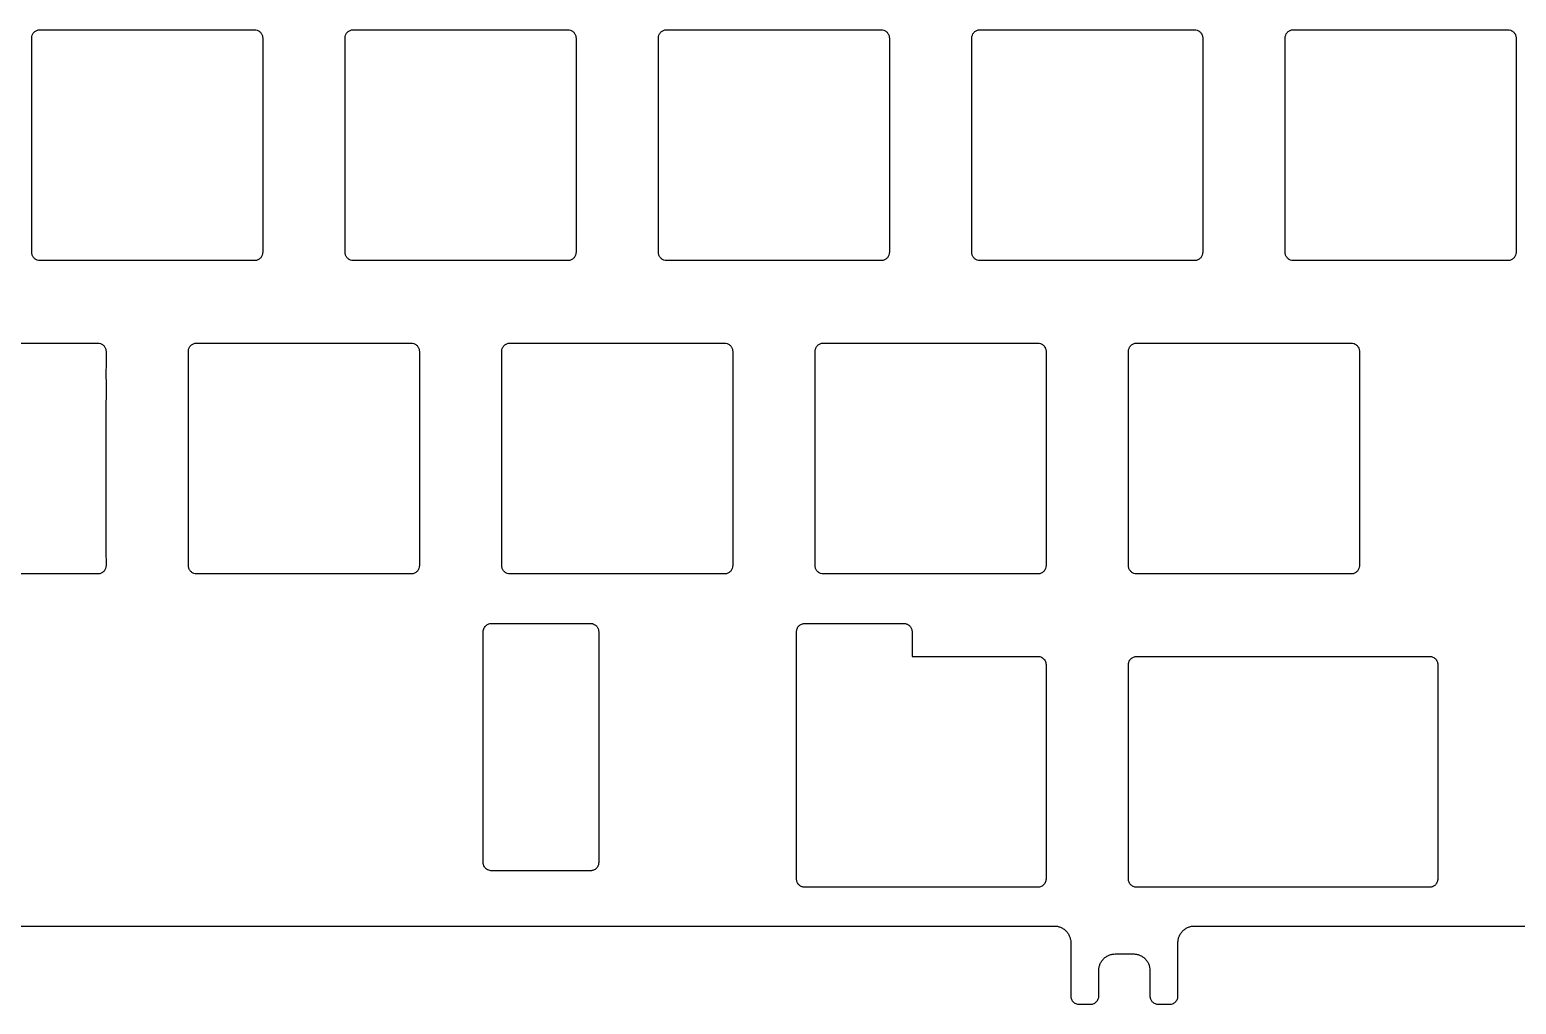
# Model space of a CAD drawing. Header units: millimetres. Extents: x 671 to 956, y -607 to -503.
# Drawn here: x 820.5 to 910.7, y -607.3 to -548.2 of the extents above; entities that cross this region are included whole.
import ezdxf

# ---------------------------------------------------------------- set-up
doc = ezdxf.new("R2010")
doc.units = ezdxf.units.MM

msp = doc.modelspace()

# ---------------------------------------------------------------- linework, layer by layer
at = {"color": 7, "linetype": 'Continuous', "lineweight": 25}
for p, q in [((744.156, -602.583), (882.656, -602.583)), ((891.156, -602.583), (932.656, -602.583)), ((883.656, -603.583), (883.656, -606.827)), ((886.356, -604.277), (887.456, -604.277))]:
    msp.add_line(p, q, dxfattribs=at)
for points, knots in [([(834.156, -562.233), (831.823, -562.233), (828.323, -562.233), (824.531, -562.233), (822.781, -562.233), (822.052, -562.233), (821.578, -562.233), (821.36, -562.233), (821.261, -562.233), (821.19, -562.233), (821.128, -562.234), (821.035, -562.224), (820.897, -562.173), (820.783, -562.075), (820.716, -561.976), (820.682, -561.897), (820.66, -561.815), (820.655, -561.724), (820.657, -561.624), (820.656, -561.515), (820.656, -561.405), (820.656, -561.296), (820.656, -561.186), (820.656, -561.077), (820.656, -560.968), (820.657, -560.749), (820.657, -560.421), (820.656, -559.983), (820.656, -559.546), (820.657, -558.962), (820.656, -558.233), (820.656, -557.358), (820.656, -556.483), (820.656, -555.608), (820.656, -554.733), (820.656, -553.858), (820.656, -552.983), (820.656, -552.108), (820.656, -551.233), (820.656, -550.358), (820.656, -549.629), (820.657, -549.119), (820.656, -548.875), (820.657, -548.768), (820.656, -548.706), (820.666, -548.612), (820.717, -548.474), (820.814, -548.36), (820.913, -548.293), (820.993, -548.259), (821.074, -548.237), (821.129, -548.235), (821.156, -548.233)], [0, 0, 0, 0, 0.253934, 0.380902, 0.412643, 0.444385, 0.460256, 0.464224, 0.468192, 0.470939, 0.471995, 0.474908, 0.481134, 0.487645, 0.490845, 0.494065, 0.497023, 0.5, 0.503968, 0.507935, 0.511903, 0.515871, 0.519839, 0.523806, 0.527774, 0.531742, 0.547613, 0.563484, 0.579354, 0.595225, 0.626967, 0.658709, 0.690451, 0.722193, 0.753934, 0.785676, 0.817418, 0.84916, 0.880902, 0.912643, 0.944385, 0.960256, 0.968192, 0.970853, 0.971995, 0.974908, 0.981134, 0.987645, 0.990845, 0.994065, 0.997028, 1, 1, 1, 1]), ([(821.156, -548.233), (823.49, -548.233), (826.99, -548.233), (830.781, -548.233), (832.531, -548.233), (833.261, -548.233), (833.735, -548.233), (833.953, -548.233), (834.051, -548.233), (834.123, -548.233), (834.185, -548.233), (834.278, -548.243), (834.416, -548.294), (834.53, -548.391), (834.596, -548.49), (834.631, -548.569), (834.652, -548.651), (834.658, -548.742), (834.656, -548.843), (834.657, -548.952), (834.657, -549.061), (834.657, -549.171), (834.657, -549.28), (834.657, -549.39), (834.657, -549.499), (834.656, -549.718), (834.656, -550.046), (834.656, -550.483), (834.657, -550.921), (834.656, -551.504), (834.656, -552.233), (834.656, -553.108), (834.656, -553.983), (834.656, -554.858), (834.656, -555.733), (834.656, -556.608), (834.656, -557.483), (834.656, -558.358), (834.656, -559.233), (834.656, -560.108), (834.656, -560.837), (834.656, -561.348), (834.657, -561.591), (834.656, -561.699), (834.657, -561.761), (834.647, -561.855), (834.596, -561.993), (834.498, -562.106), (834.4, -562.173), (834.32, -562.208), (834.238, -562.229), (834.184, -562.232), (834.156, -562.233)], [0, 0, 0, 0, 0.253934, 0.380902, 0.412643, 0.444385, 0.460256, 0.464224, 0.468192, 0.470939, 0.471995, 0.474908, 0.481134, 0.487645, 0.490845, 0.494065, 0.497023, 0.5, 0.503968, 0.507935, 0.511903, 0.515871, 0.519839, 0.523806, 0.527774, 0.531742, 0.547613, 0.563484, 0.579354, 0.595225, 0.626967, 0.658709, 0.690451, 0.722193, 0.753934, 0.785676, 0.817418, 0.84916, 0.880902, 0.912643, 0.944385, 0.960256, 0.968192, 0.970853, 0.971995, 0.974908, 0.981134, 0.987645, 0.990845, 0.994065, 0.997028, 1, 1, 1, 1]), ([(853.156, -562.233), (850.823, -562.233), (847.323, -562.233), (843.531, -562.233), (841.781, -562.233), (841.052, -562.233), (840.578, -562.233), (840.36, -562.233), (840.261, -562.233), (840.19, -562.233), (840.128, -562.234), (840.035, -562.224), (839.897, -562.173), (839.783, -562.075), (839.716, -561.976), (839.682, -561.897), (839.66, -561.815), (839.655, -561.724), (839.657, -561.624), (839.656, -561.515), (839.656, -561.405), (839.656, -561.296), (839.656, -561.186), (839.656, -561.077), (839.656, -560.968), (839.657, -560.749), (839.657, -560.421), (839.656, -559.983), (839.656, -559.546), (839.657, -558.962), (839.656, -558.233), (839.656, -557.358), (839.656, -556.483), (839.656, -555.608), (839.656, -554.733), (839.656, -553.858), (839.656, -552.983), (839.656, -552.108), (839.656, -551.233), (839.656, -550.358), (839.656, -549.629), (839.657, -549.119), (839.656, -548.875), (839.657, -548.768), (839.656, -548.706), (839.666, -548.612), (839.717, -548.474), (839.814, -548.36), (839.913, -548.293), (839.993, -548.259), (840.074, -548.237), (840.129, -548.235), (840.156, -548.233)], [0, 0, 0, 0, 0.253934, 0.380902, 0.412643, 0.444385, 0.460256, 0.464224, 0.468192, 0.470939, 0.471995, 0.474908, 0.481134, 0.487645, 0.490845, 0.494065, 0.497023, 0.5, 0.503968, 0.507935, 0.511903, 0.515871, 0.519839, 0.523806, 0.527774, 0.531742, 0.547613, 0.563484, 0.579354, 0.595225, 0.626967, 0.658709, 0.690451, 0.722193, 0.753934, 0.785676, 0.817418, 0.84916, 0.880902, 0.912643, 0.944385, 0.960256, 0.968192, 0.970853, 0.971995, 0.974908, 0.981134, 0.987645, 0.990845, 0.994065, 0.997028, 1, 1, 1, 1]), ([(840.156, -548.233), (842.49, -548.233), (845.99, -548.233), (849.781, -548.233), (851.531, -548.233), (852.261, -548.233), (852.735, -548.233), (852.953, -548.233), (853.051, -548.233), (853.123, -548.233), (853.185, -548.233), (853.278, -548.243), (853.416, -548.294), (853.53, -548.391), (853.596, -548.49), (853.631, -548.569), (853.652, -548.651), (853.658, -548.742), (853.656, -548.843), (853.657, -548.952), (853.657, -549.061), (853.657, -549.171), (853.657, -549.28), (853.657, -549.39), (853.657, -549.499), (853.656, -549.718), (853.656, -550.046), (853.656, -550.483), (853.657, -550.921), (853.656, -551.504), (853.656, -552.233), (853.656, -553.108), (853.656, -553.983), (853.656, -554.858), (853.656, -555.733), (853.656, -556.608), (853.656, -557.483), (853.656, -558.358), (853.656, -559.233), (853.656, -560.108), (853.656, -560.837), (853.656, -561.348), (853.657, -561.591), (853.656, -561.699), (853.657, -561.761), (853.647, -561.855), (853.596, -561.993), (853.498, -562.106), (853.4, -562.173), (853.32, -562.208), (853.238, -562.229), (853.184, -562.232), (853.156, -562.233)], [0, 0, 0, 0, 0.253934, 0.380902, 0.412643, 0.444385, 0.460256, 0.464224, 0.468192, 0.470939, 0.471995, 0.474908, 0.481134, 0.487645, 0.490845, 0.494065, 0.497023, 0.5, 0.503968, 0.507935, 0.511903, 0.515871, 0.519839, 0.523806, 0.527774, 0.531742, 0.547613, 0.563484, 0.579354, 0.595225, 0.626967, 0.658709, 0.690451, 0.722193, 0.753934, 0.785676, 0.817418, 0.84916, 0.880902, 0.912643, 0.944385, 0.960256, 0.968192, 0.970853, 0.971995, 0.974908, 0.981134, 0.987645, 0.990845, 0.994065, 0.997028, 1, 1, 1, 1]), ([(872.156, -562.233), (869.823, -562.233), (866.323, -562.233), (862.531, -562.233), (860.781, -562.233), (860.052, -562.233), (859.578, -562.233), (859.36, -562.233), (859.261, -562.233), (859.19, -562.233), (859.128, -562.234), (859.035, -562.224), (858.897, -562.173), (858.783, -562.075), (858.716, -561.976), (858.682, -561.897), (858.66, -561.815), (858.655, -561.724), (858.657, -561.624), (858.656, -561.515), (858.656, -561.405), (858.656, -561.296), (858.656, -561.186), (858.656, -561.077), (858.656, -560.968), (858.657, -560.749), (858.657, -560.421), (858.656, -559.983), (858.656, -559.546), (858.657, -558.962), (858.656, -558.233), (858.656, -557.358), (858.656, -556.483), (858.656, -555.608), (858.656, -554.733), (858.656, -553.858), (858.656, -552.983), (858.656, -552.108), (858.656, -551.233), (858.656, -550.358), (858.656, -549.629), (858.657, -549.119), (858.656, -548.875), (858.657, -548.768), (858.656, -548.706), (858.666, -548.612), (858.717, -548.474), (858.814, -548.36), (858.913, -548.293), (858.993, -548.259), (859.074, -548.237), (859.129, -548.235), (859.156, -548.233)], [0, 0, 0, 0, 0.253934, 0.380902, 0.412643, 0.444385, 0.460256, 0.464224, 0.468192, 0.470939, 0.471995, 0.474908, 0.481134, 0.487645, 0.490845, 0.494065, 0.497023, 0.5, 0.503968, 0.507935, 0.511903, 0.515871, 0.519839, 0.523806, 0.527774, 0.531742, 0.547613, 0.563484, 0.579354, 0.595225, 0.626967, 0.658709, 0.690451, 0.722193, 0.753934, 0.785676, 0.817418, 0.84916, 0.880902, 0.912643, 0.944385, 0.960256, 0.968192, 0.970853, 0.971995, 0.974908, 0.981134, 0.987645, 0.990845, 0.994065, 0.997028, 1, 1, 1, 1]), ([(859.156, -548.233), (861.49, -548.233), (864.99, -548.233), (868.781, -548.233), (870.531, -548.233), (871.261, -548.233), (871.735, -548.233), (871.953, -548.233), (872.051, -548.233), (872.123, -548.233), (872.185, -548.233), (872.278, -548.243), (872.416, -548.294), (872.53, -548.391), (872.596, -548.49), (872.631, -548.569), (872.652, -548.651), (872.658, -548.742), (872.656, -548.843), (872.657, -548.952), (872.657, -549.061), (872.657, -549.171), (872.657, -549.28), (872.657, -549.39), (872.657, -549.499), (872.656, -549.718), (872.656, -550.046), (872.656, -550.483), (872.657, -550.921), (872.656, -551.504), (872.656, -552.233), (872.656, -553.108), (872.656, -553.983), (872.656, -554.858), (872.656, -555.733), (872.656, -556.608), (872.656, -557.483), (872.656, -558.358), (872.656, -559.233), (872.656, -560.108), (872.656, -560.837), (872.656, -561.348), (872.657, -561.591), (872.656, -561.699), (872.657, -561.761), (872.647, -561.855), (872.596, -561.993), (872.498, -562.106), (872.4, -562.173), (872.32, -562.208), (872.238, -562.229), (872.184, -562.232), (872.156, -562.233)], [0, 0, 0, 0, 0.253934, 0.380902, 0.412643, 0.444385, 0.460256, 0.464224, 0.468192, 0.470939, 0.471995, 0.474908, 0.481134, 0.487645, 0.490845, 0.494065, 0.497023, 0.5, 0.503968, 0.507935, 0.511903, 0.515871, 0.519839, 0.523806, 0.527774, 0.531742, 0.547613, 0.563484, 0.579354, 0.595225, 0.626967, 0.658709, 0.690451, 0.722193, 0.753934, 0.785676, 0.817418, 0.84916, 0.880902, 0.912643, 0.944385, 0.960256, 0.968192, 0.970853, 0.971995, 0.974908, 0.981134, 0.987645, 0.990845, 0.994065, 0.997028, 1, 1, 1, 1]), ([(891.156, -562.233), (888.823, -562.233), (885.323, -562.233), (881.531, -562.233), (879.781, -562.233), (879.052, -562.233), (878.578, -562.233), (878.36, -562.233), (878.261, -562.233), (878.19, -562.233), (878.128, -562.234), (878.035, -562.224), (877.897, -562.173), (877.783, -562.075), (877.716, -561.976), (877.682, -561.897), (877.66, -561.815), (877.655, -561.724), (877.657, -561.624), (877.656, -561.515), (877.656, -561.405), (877.656, -561.296), (877.656, -561.186), (877.656, -561.077), (877.656, -560.968), (877.657, -560.749), (877.657, -560.421), (877.656, -559.983), (877.656, -559.546), (877.657, -558.962), (877.656, -558.233), (877.656, -557.358), (877.656, -556.483), (877.656, -555.608), (877.656, -554.733), (877.656, -553.858), (877.656, -552.983), (877.656, -552.108), (877.656, -551.233), (877.656, -550.358), (877.656, -549.629), (877.657, -549.119), (877.656, -548.875), (877.657, -548.768), (877.656, -548.706), (877.666, -548.612), (877.717, -548.474), (877.814, -548.36), (877.913, -548.293), (877.993, -548.259), (878.074, -548.237), (878.129, -548.235), (878.156, -548.233)], [0, 0, 0, 0, 0.253934, 0.380902, 0.412643, 0.444385, 0.460256, 0.464224, 0.468192, 0.470939, 0.471995, 0.474908, 0.481134, 0.487645, 0.490845, 0.494065, 0.497023, 0.5, 0.503968, 0.507935, 0.511903, 0.515871, 0.519839, 0.523806, 0.527774, 0.531742, 0.547613, 0.563484, 0.579354, 0.595225, 0.626967, 0.658709, 0.690451, 0.722193, 0.753934, 0.785676, 0.817418, 0.84916, 0.880902, 0.912643, 0.944385, 0.960256, 0.968192, 0.970853, 0.971995, 0.974908, 0.981134, 0.987645, 0.990845, 0.994065, 0.997028, 1, 1, 1, 1]), ([(878.156, -548.233), (880.49, -548.233), (883.99, -548.233), (887.781, -548.233), (889.531, -548.233), (890.261, -548.233), (890.735, -548.233), (890.953, -548.233), (891.051, -548.233), (891.123, -548.233), (891.185, -548.233), (891.278, -548.243), (891.416, -548.294), (891.53, -548.391), (891.596, -548.49), (891.631, -548.569), (891.652, -548.651), (891.658, -548.742), (891.656, -548.843), (891.657, -548.952), (891.657, -549.061), (891.657, -549.171), (891.657, -549.28), (891.657, -549.39), (891.657, -549.499), (891.656, -549.718), (891.656, -550.046), (891.656, -550.483), (891.657, -550.921), (891.656, -551.504), (891.656, -552.233), (891.656, -553.108), (891.656, -553.983), (891.656, -554.858), (891.656, -555.733), (891.656, -556.608), (891.656, -557.483), (891.656, -558.358), (891.656, -559.233), (891.656, -560.108), (891.656, -560.837), (891.656, -561.348), (891.657, -561.591), (891.656, -561.699), (891.657, -561.761), (891.647, -561.855), (891.596, -561.993), (891.498, -562.106), (891.4, -562.173), (891.32, -562.208), (891.238, -562.229), (891.184, -562.232), (891.156, -562.233)], [0, 0, 0, 0, 0.253934, 0.380902, 0.412643, 0.444385, 0.460256, 0.464224, 0.468192, 0.470939, 0.471995, 0.474908, 0.481134, 0.487645, 0.490845, 0.494065, 0.497023, 0.5, 0.503968, 0.507935, 0.511903, 0.515871, 0.519839, 0.523806, 0.527774, 0.531742, 0.547613, 0.563484, 0.579354, 0.595225, 0.626967, 0.658709, 0.690451, 0.722193, 0.753934, 0.785676, 0.817418, 0.84916, 0.880902, 0.912643, 0.944385, 0.960256, 0.968192, 0.970853, 0.971995, 0.974908, 0.981134, 0.987645, 0.990845, 0.994065, 0.997028, 1, 1, 1, 1]), ([(910.156, -562.233), (907.823, -562.233), (904.323, -562.233), (900.531, -562.233), (898.781, -562.233), (898.052, -562.233), (897.578, -562.233), (897.36, -562.233), (897.261, -562.233), (897.19, -562.233), (897.128, -562.234), (897.035, -562.224), (896.897, -562.173), (896.783, -562.075), (896.716, -561.976), (896.682, -561.897), (896.66, -561.815), (896.655, -561.724), (896.657, -561.624), (896.656, -561.515), (896.656, -561.405), (896.656, -561.296), (896.656, -561.186), (896.656, -561.077), (896.656, -560.968), (896.657, -560.749), (896.657, -560.421), (896.656, -559.983), (896.656, -559.546), (896.657, -558.962), (896.656, -558.233), (896.656, -557.358), (896.656, -556.483), (896.656, -555.608), (896.656, -554.733), (896.656, -553.858), (896.656, -552.983), (896.656, -552.108), (896.656, -551.233), (896.656, -550.358), (896.656, -549.629), (896.657, -549.119), (896.656, -548.875), (896.657, -548.768), (896.656, -548.706), (896.666, -548.612), (896.717, -548.474), (896.814, -548.36), (896.913, -548.293), (896.993, -548.259), (897.074, -548.237), (897.129, -548.235), (897.156, -548.233)], [0, 0, 0, 0, 0.253934, 0.380902, 0.412643, 0.444385, 0.460256, 0.464224, 0.468192, 0.470939, 0.471995, 0.474908, 0.481134, 0.487645, 0.490845, 0.494065, 0.497023, 0.5, 0.503968, 0.507935, 0.511903, 0.515871, 0.519839, 0.523806, 0.527774, 0.531742, 0.547613, 0.563484, 0.579354, 0.595225, 0.626967, 0.658709, 0.690451, 0.722193, 0.753934, 0.785676, 0.817418, 0.84916, 0.880902, 0.912643, 0.944385, 0.960256, 0.968192, 0.970853, 0.971995, 0.974908, 0.981134, 0.987645, 0.990845, 0.994065, 0.997028, 1, 1, 1, 1]), ([(897.156, -548.233), (899.49, -548.233), (902.99, -548.233), (906.781, -548.233), (908.531, -548.233), (909.261, -548.233), (909.735, -548.233), (909.953, -548.233), (910.051, -548.233), (910.123, -548.233), (910.185, -548.233), (910.278, -548.243), (910.416, -548.294), (910.53, -548.391), (910.596, -548.49), (910.631, -548.569), (910.652, -548.651), (910.658, -548.742), (910.656, -548.843), (910.657, -548.952), (910.657, -549.061), (910.657, -549.171), (910.657, -549.28), (910.657, -549.39), (910.657, -549.499), (910.656, -549.718), (910.656, -550.046), (910.656, -550.483), (910.657, -550.921), (910.656, -551.504), (910.656, -552.233), (910.656, -553.108), (910.656, -553.983), (910.656, -554.858), (910.656, -555.733), (910.656, -556.608), (910.656, -557.483), (910.656, -558.358), (910.656, -559.233), (910.656, -560.108), (910.656, -560.837), (910.656, -561.348), (910.657, -561.591), (910.656, -561.699), (910.657, -561.761), (910.647, -561.855), (910.596, -561.993), (910.498, -562.106), (910.4, -562.173), (910.32, -562.208), (910.238, -562.229), (910.184, -562.232), (910.156, -562.233)], [0, 0, 0, 0, 0.253934, 0.380902, 0.412643, 0.444385, 0.460256, 0.464224, 0.468192, 0.470939, 0.471995, 0.474908, 0.481134, 0.487645, 0.490845, 0.494065, 0.497023, 0.5, 0.503968, 0.507935, 0.511903, 0.515871, 0.519839, 0.523806, 0.527774, 0.531742, 0.547613, 0.563484, 0.579354, 0.595225, 0.626967, 0.658709, 0.690451, 0.722193, 0.753934, 0.785676, 0.817418, 0.84916, 0.880902, 0.912643, 0.944385, 0.960256, 0.968192, 0.970853, 0.971995, 0.974908, 0.981134, 0.987645, 0.990845, 0.994065, 0.997028, 1, 1, 1, 1]), ([(824.656, -581.233), (822.323, -581.233), (818.823, -581.233), (815.031, -581.233), (813.281, -581.233), (812.552, -581.233), (812.078, -581.233), (811.86, -581.233), (811.761, -581.233), (811.69, -581.233), (811.628, -581.234), (811.535, -581.224), (811.397, -581.173), (811.283, -581.075), (811.216, -580.976), (811.182, -580.897), (811.16, -580.815), (811.155, -580.724), (811.157, -580.624), (811.156, -580.515), (811.156, -580.405), (811.156, -580.296), (811.156, -580.186), (811.156, -580.077), (811.156, -579.968), (811.157, -579.749), (811.157, -579.421), (811.156, -578.983), (811.156, -578.546), (811.157, -577.962), (811.156, -577.233), (811.156, -576.358), (811.156, -575.483), (811.156, -574.608), (811.156, -573.733), (811.156, -572.858), (811.156, -571.983), (811.156, -571.108), (811.156, -570.233), (811.156, -569.358), (811.156, -568.629), (811.157, -568.119), (811.156, -567.875), (811.157, -567.768), (811.156, -567.706), (811.166, -567.612), (811.217, -567.474), (811.314, -567.36), (811.413, -567.293), (811.493, -567.259), (811.574, -567.237), (811.629, -567.235), (811.656, -567.233)], [0, 0, 0, 0, 0.253934, 0.380902, 0.412643, 0.444385, 0.460256, 0.464224, 0.468192, 0.470939, 0.471995, 0.474908, 0.481134, 0.487645, 0.490845, 0.494065, 0.497023, 0.5, 0.503968, 0.507935, 0.511903, 0.515871, 0.519839, 0.523806, 0.527774, 0.531742, 0.547613, 0.563484, 0.579354, 0.595225, 0.626967, 0.658709, 0.690451, 0.722193, 0.753934, 0.785676, 0.817418, 0.84916, 0.880902, 0.912643, 0.944385, 0.960256, 0.968192, 0.970853, 0.971995, 0.974908, 0.981134, 0.987645, 0.990845, 0.994065, 0.997028, 1, 1, 1, 1]), ([(811.656, -567.233), (813.99, -567.233), (817.49, -567.233), (821.281, -567.233), (823.031, -567.233), (823.761, -567.233), (824.235, -567.233), (824.453, -567.233), (824.551, -567.233), (824.623, -567.233), (824.685, -567.233), (824.778, -567.243), (824.916, -567.294), (825.03, -567.391), (825.096, -567.49), (825.131, -567.569), (825.152, -567.651), (825.158, -567.742), (825.156, -567.843), (825.157, -567.952), (825.157, -568.061), (825.157, -568.171), (825.157, -568.28), (825.157, -568.39), (825.157, -568.499), (825.156, -568.718), (825.156, -569.046), (825.156, -569.483), (825.157, -569.921), (825.156, -570.504), (825.156, -571.233), (825.156, -572.108), (825.156, -572.983), (825.156, -573.858), (825.156, -574.733), (825.156, -575.608), (825.156, -576.483), (825.156, -577.358), (825.156, -578.233), (825.156, -579.108), (825.156, -579.837), (825.156, -580.348), (825.157, -580.591), (825.156, -580.699), (825.157, -580.761), (825.147, -580.855), (825.096, -580.993), (824.998, -581.106), (824.9, -581.173), (824.82, -581.208), (824.738, -581.229), (824.684, -581.232), (824.656, -581.233)], [0, 0, 0, 0, 0.253934, 0.380902, 0.412643, 0.444385, 0.460256, 0.464224, 0.468192, 0.470939, 0.471995, 0.474908, 0.481134, 0.487645, 0.490845, 0.494065, 0.497023, 0.5, 0.503968, 0.507935, 0.511903, 0.515871, 0.519839, 0.523806, 0.527774, 0.531742, 0.547613, 0.563484, 0.579354, 0.595225, 0.626967, 0.658709, 0.690451, 0.722193, 0.753934, 0.785676, 0.817418, 0.84916, 0.880902, 0.912643, 0.944385, 0.960256, 0.968192, 0.970853, 0.971995, 0.974908, 0.981134, 0.987645, 0.990845, 0.994065, 0.997028, 1, 1, 1, 1]), ([(843.656, -581.233), (841.323, -581.233), (837.823, -581.233), (834.031, -581.233), (832.281, -581.233), (831.552, -581.233), (831.078, -581.233), (830.86, -581.233), (830.761, -581.233), (830.69, -581.233), (830.628, -581.234), (830.535, -581.224), (830.397, -581.173), (830.283, -581.075), (830.216, -580.976), (830.182, -580.897), (830.16, -580.815), (830.155, -580.724), (830.157, -580.624), (830.156, -580.515), (830.156, -580.405), (830.156, -580.296), (830.156, -580.186), (830.156, -580.077), (830.156, -579.968), (830.157, -579.749), (830.157, -579.421), (830.156, -578.983), (830.156, -578.546), (830.157, -577.962), (830.156, -577.233), (830.156, -576.358), (830.156, -575.483), (830.156, -574.608), (830.156, -573.733), (830.156, -572.858), (830.156, -571.983), (830.156, -571.108), (830.156, -570.233), (830.156, -569.358), (830.156, -568.629), (830.157, -568.119), (830.156, -567.875), (830.157, -567.768), (830.156, -567.706), (830.166, -567.612), (830.217, -567.474), (830.314, -567.36), (830.413, -567.293), (830.493, -567.259), (830.574, -567.237), (830.629, -567.235), (830.656, -567.233)], [0, 0, 0, 0, 0.253934, 0.380902, 0.412643, 0.444385, 0.460256, 0.464224, 0.468192, 0.470939, 0.471995, 0.474908, 0.481134, 0.487645, 0.490845, 0.494065, 0.497023, 0.5, 0.503968, 0.507935, 0.511903, 0.515871, 0.519839, 0.523806, 0.527774, 0.531742, 0.547613, 0.563484, 0.579354, 0.595225, 0.626967, 0.658709, 0.690451, 0.722193, 0.753934, 0.785676, 0.817418, 0.84916, 0.880902, 0.912643, 0.944385, 0.960256, 0.968192, 0.970853, 0.971995, 0.974908, 0.981134, 0.987645, 0.990845, 0.994065, 0.997028, 1, 1, 1, 1]), ([(830.656, -567.233), (832.99, -567.233), (836.49, -567.233), (840.281, -567.233), (842.031, -567.233), (842.761, -567.233), (843.235, -567.233), (843.453, -567.233), (843.551, -567.233), (843.623, -567.233), (843.685, -567.233), (843.778, -567.243), (843.916, -567.294), (844.03, -567.391), (844.096, -567.49), (844.131, -567.569), (844.152, -567.651), (844.158, -567.742), (844.156, -567.843), (844.157, -567.952), (844.157, -568.061), (844.157, -568.171), (844.157, -568.28), (844.157, -568.39), (844.157, -568.499), (844.156, -568.718), (844.156, -569.046), (844.156, -569.483), (844.157, -569.921), (844.156, -570.504), (844.156, -571.233), (844.156, -572.108), (844.156, -572.983), (844.156, -573.858), (844.156, -574.733), (844.156, -575.608), (844.156, -576.483), (844.156, -577.358), (844.156, -578.233), (844.156, -579.108), (844.156, -579.837), (844.156, -580.348), (844.157, -580.591), (844.156, -580.699), (844.157, -580.761), (844.147, -580.855), (844.096, -580.993), (843.998, -581.106), (843.9, -581.173), (843.82, -581.208), (843.738, -581.229), (843.684, -581.232), (843.656, -581.233)], [0, 0, 0, 0, 0.253934, 0.380902, 0.412643, 0.444385, 0.460256, 0.464224, 0.468192, 0.470939, 0.471995, 0.474908, 0.481134, 0.487645, 0.490845, 0.494065, 0.497023, 0.5, 0.503968, 0.507935, 0.511903, 0.515871, 0.519839, 0.523806, 0.527774, 0.531742, 0.547613, 0.563484, 0.579354, 0.595225, 0.626967, 0.658709, 0.690451, 0.722193, 0.753934, 0.785676, 0.817418, 0.84916, 0.880902, 0.912643, 0.944385, 0.960256, 0.968192, 0.970853, 0.971995, 0.974908, 0.981134, 0.987645, 0.990845, 0.994065, 0.997028, 1, 1, 1, 1]), ([(862.656, -581.233), (860.323, -581.233), (856.823, -581.233), (853.031, -581.233), (851.281, -581.233), (850.552, -581.233), (850.078, -581.233), (849.86, -581.233), (849.761, -581.233), (849.69, -581.233), (849.628, -581.234), (849.535, -581.224), (849.397, -581.173), (849.283, -581.075), (849.216, -580.976), (849.182, -580.897), (849.16, -580.815), (849.155, -580.724), (849.157, -580.624), (849.156, -580.515), (849.156, -580.405), (849.156, -580.296), (849.156, -580.186), (849.156, -580.077), (849.156, -579.968), (849.157, -579.749), (849.157, -579.421), (849.156, -578.983), (849.156, -578.546), (849.157, -577.962), (849.156, -577.233), (849.156, -576.358), (849.156, -575.483), (849.156, -574.608), (849.156, -573.733), (849.156, -572.858), (849.156, -571.983), (849.156, -571.108), (849.156, -570.233), (849.156, -569.358), (849.156, -568.629), (849.157, -568.119), (849.156, -567.875), (849.157, -567.768), (849.156, -567.706), (849.166, -567.612), (849.217, -567.474), (849.314, -567.36), (849.413, -567.293), (849.493, -567.259), (849.574, -567.237), (849.629, -567.235), (849.656, -567.233)], [0, 0, 0, 0, 0.253934, 0.380902, 0.412643, 0.444385, 0.460256, 0.464224, 0.468192, 0.470939, 0.471995, 0.474908, 0.481134, 0.487645, 0.490845, 0.494065, 0.497023, 0.5, 0.503968, 0.507935, 0.511903, 0.515871, 0.519839, 0.523806, 0.527774, 0.531742, 0.547613, 0.563484, 0.579354, 0.595225, 0.626967, 0.658709, 0.690451, 0.722193, 0.753934, 0.785676, 0.817418, 0.84916, 0.880902, 0.912643, 0.944385, 0.960256, 0.968192, 0.970853, 0.971995, 0.974908, 0.981134, 0.987645, 0.990845, 0.994065, 0.997028, 1, 1, 1, 1]), ([(849.656, -567.233), (851.99, -567.233), (855.49, -567.233), (859.281, -567.233), (861.031, -567.233), (861.761, -567.233), (862.235, -567.233), (862.453, -567.233), (862.551, -567.233), (862.623, -567.233), (862.685, -567.233), (862.778, -567.243), (862.916, -567.294), (863.03, -567.391), (863.096, -567.49), (863.131, -567.569), (863.152, -567.651), (863.158, -567.742), (863.156, -567.843), (863.157, -567.952), (863.157, -568.061), (863.157, -568.171), (863.157, -568.28), (863.157, -568.39), (863.157, -568.499), (863.156, -568.718), (863.156, -569.046), (863.156, -569.483), (863.157, -569.921), (863.156, -570.504), (863.156, -571.233), (863.156, -572.108), (863.156, -572.983), (863.156, -573.858), (863.156, -574.733), (863.156, -575.608), (863.156, -576.483), (863.156, -577.358), (863.156, -578.233), (863.156, -579.108), (863.156, -579.837), (863.156, -580.348), (863.157, -580.591), (863.156, -580.699), (863.157, -580.761), (863.147, -580.855), (863.096, -580.993), (862.998, -581.106), (862.9, -581.173), (862.82, -581.208), (862.738, -581.229), (862.684, -581.232), (862.656, -581.233)], [0, 0, 0, 0, 0.253934, 0.380902, 0.412643, 0.444385, 0.460256, 0.464224, 0.468192, 0.470939, 0.471995, 0.474908, 0.481134, 0.487645, 0.490845, 0.494065, 0.497023, 0.5, 0.503968, 0.507935, 0.511903, 0.515871, 0.519839, 0.523806, 0.527774, 0.531742, 0.547613, 0.563484, 0.579354, 0.595225, 0.626967, 0.658709, 0.690451, 0.722193, 0.753934, 0.785676, 0.817418, 0.84916, 0.880902, 0.912643, 0.944385, 0.960256, 0.968192, 0.970853, 0.971995, 0.974908, 0.981134, 0.987645, 0.990845, 0.994065, 0.997028, 1, 1, 1, 1]), ([(881.656, -581.233), (879.323, -581.233), (875.823, -581.233), (872.031, -581.233), (870.281, -581.233), (869.552, -581.233), (869.078, -581.233), (868.86, -581.233), (868.761, -581.233), (868.69, -581.233), (868.628, -581.234), (868.535, -581.224), (868.397, -581.173), (868.283, -581.075), (868.216, -580.976), (868.182, -580.897), (868.16, -580.815), (868.155, -580.724), (868.157, -580.624), (868.156, -580.515), (868.156, -580.405), (868.156, -580.296), (868.156, -580.186), (868.156, -580.077), (868.156, -579.968), (868.157, -579.749), (868.157, -579.421), (868.156, -578.983), (868.156, -578.546), (868.157, -577.962), (868.156, -577.233), (868.156, -576.358), (868.156, -575.483), (868.156, -574.608), (868.156, -573.733), (868.156, -572.858), (868.156, -571.983), (868.156, -571.108), (868.156, -570.233), (868.156, -569.358), (868.156, -568.629), (868.157, -568.119), (868.156, -567.875), (868.157, -567.768), (868.156, -567.706), (868.166, -567.612), (868.217, -567.474), (868.314, -567.36), (868.413, -567.293), (868.493, -567.259), (868.574, -567.237), (868.629, -567.235), (868.656, -567.233)], [0, 0, 0, 0, 0.253934, 0.380902, 0.412643, 0.444385, 0.460256, 0.464224, 0.468192, 0.470939, 0.471995, 0.474908, 0.481134, 0.487645, 0.490845, 0.494065, 0.497023, 0.5, 0.503968, 0.507935, 0.511903, 0.515871, 0.519839, 0.523806, 0.527774, 0.531742, 0.547613, 0.563484, 0.579354, 0.595225, 0.626967, 0.658709, 0.690451, 0.722193, 0.753934, 0.785676, 0.817418, 0.84916, 0.880902, 0.912643, 0.944385, 0.960256, 0.968192, 0.970853, 0.971995, 0.974908, 0.981134, 0.987645, 0.990845, 0.994065, 0.997028, 1, 1, 1, 1]), ([(868.656, -567.233), (870.99, -567.233), (874.49, -567.233), (878.281, -567.233), (880.031, -567.233), (880.761, -567.233), (881.235, -567.233), (881.453, -567.233), (881.551, -567.233), (881.623, -567.233), (881.685, -567.233), (881.778, -567.243), (881.916, -567.294), (882.03, -567.391), (882.096, -567.49), (882.131, -567.569), (882.152, -567.651), (882.158, -567.742), (882.156, -567.843), (882.157, -567.952), (882.157, -568.061), (882.157, -568.171), (882.157, -568.28), (882.157, -568.39), (882.157, -568.499), (882.156, -568.718), (882.156, -569.046), (882.156, -569.483), (882.157, -569.921), (882.156, -570.504), (882.156, -571.233), (882.156, -572.108), (882.156, -572.983), (882.156, -573.858), (882.156, -574.733), (882.156, -575.608), (882.156, -576.483), (882.156, -577.358), (882.156, -578.233), (882.156, -579.108), (882.156, -579.837), (882.156, -580.348), (882.157, -580.591), (882.156, -580.699), (882.157, -580.761), (882.147, -580.855), (882.096, -580.993), (881.998, -581.106), (881.9, -581.173), (881.82, -581.208), (881.738, -581.229), (881.684, -581.232), (881.656, -581.233)], [0, 0, 0, 0, 0.253934, 0.380902, 0.412643, 0.444385, 0.460256, 0.464224, 0.468192, 0.470939, 0.471995, 0.474908, 0.481134, 0.487645, 0.490845, 0.494065, 0.497023, 0.5, 0.503968, 0.507935, 0.511903, 0.515871, 0.519839, 0.523806, 0.527774, 0.531742, 0.547613, 0.563484, 0.579354, 0.595225, 0.626967, 0.658709, 0.690451, 0.722193, 0.753934, 0.785676, 0.817418, 0.84916, 0.880902, 0.912643, 0.944385, 0.960256, 0.968192, 0.970853, 0.971995, 0.974908, 0.981134, 0.987645, 0.990845, 0.994065, 0.997028, 1, 1, 1, 1]), ([(900.656, -581.233), (898.323, -581.233), (894.823, -581.233), (891.031, -581.233), (889.281, -581.233), (888.552, -581.233), (888.078, -581.233), (887.86, -581.233), (887.761, -581.233), (887.69, -581.233), (887.628, -581.234), (887.535, -581.224), (887.397, -581.173), (887.283, -581.075), (887.216, -580.976), (887.182, -580.897), (887.16, -580.815), (887.155, -580.724), (887.157, -580.624), (887.156, -580.515), (887.156, -580.405), (887.156, -580.296), (887.156, -580.186), (887.156, -580.077), (887.156, -579.968), (887.157, -579.749), (887.157, -579.421), (887.156, -578.983), (887.156, -578.546), (887.157, -577.962), (887.156, -577.233), (887.156, -576.358), (887.156, -575.483), (887.156, -574.608), (887.156, -573.733), (887.156, -572.858), (887.156, -571.983), (887.156, -571.108), (887.156, -570.233), (887.156, -569.358), (887.156, -568.629), (887.157, -568.119), (887.156, -567.875), (887.157, -567.768), (887.156, -567.706), (887.166, -567.612), (887.217, -567.474), (887.314, -567.36), (887.413, -567.293), (887.493, -567.259), (887.574, -567.237), (887.629, -567.235), (887.656, -567.233)], [0, 0, 0, 0, 0.2539344, 0.3809017, 0.4126435, 0.4443853, 0.4602562, 0.4642239, 0.4681916, 0.4709385, 0.4719951, 0.4749083, 0.4811344, 0.4876452, 0.4908453, 0.4940647, 0.4970228, 0.4999999, 0.5039676, 0.5079354, 0.5119031, 0.5158708, 0.5198386, 0.5238063, 0.527774, 0.5317417, 0.5476126, 0.5634835, 0.5793544, 0.5952254, 0.6269672, 0.658709, 0.6904508, 0.7221926, 0.7539344, 0.7856762, 0.817418, 0.8491598, 0.8809016, 0.9126434, 0.9443852, 0.9602561, 0.9681916, 0.9708526, 0.9719951, 0.9749083, 0.9811343, 0.9876451, 0.9908453, 0.9940646, 0.9970276, 1, 1, 1, 1]), ([(887.656, -567.233), (889.99, -567.233), (893.49, -567.233), (897.281, -567.233), (899.031, -567.233), (899.761, -567.233), (900.235, -567.233), (900.453, -567.233), (900.551, -567.233), (900.623, -567.233), (900.685, -567.233), (900.778, -567.243), (900.916, -567.294), (901.03, -567.391), (901.096, -567.49), (901.131, -567.569), (901.152, -567.651), (901.158, -567.742), (901.156, -567.843), (901.157, -567.952), (901.157, -568.061), (901.157, -568.171), (901.157, -568.28), (901.157, -568.39), (901.157, -568.499), (901.156, -568.718), (901.156, -569.046), (901.156, -569.483), (901.157, -569.921), (901.156, -570.504), (901.156, -571.233), (901.156, -572.108), (901.156, -572.983), (901.156, -573.858), (901.156, -574.733), (901.156, -575.608), (901.156, -576.483), (901.156, -577.358), (901.156, -578.233), (901.156, -579.108), (901.156, -579.837), (901.156, -580.348), (901.157, -580.591), (901.156, -580.699), (901.157, -580.761), (901.147, -580.855), (901.096, -580.993), (900.998, -581.106), (900.9, -581.173), (900.82, -581.208), (900.738, -581.229), (900.684, -581.232), (900.656, -581.233)], [0, 0, 0, 0, 0.253934, 0.380902, 0.412643, 0.444385, 0.460256, 0.464224, 0.468192, 0.470939, 0.471995, 0.474908, 0.481134, 0.487645, 0.490845, 0.494065, 0.497023, 0.5, 0.503968, 0.507935, 0.511903, 0.515871, 0.519839, 0.523806, 0.527774, 0.531742, 0.547613, 0.563484, 0.579354, 0.595225, 0.626967, 0.658709, 0.690451, 0.722193, 0.753934, 0.785676, 0.817418, 0.84916, 0.880902, 0.912643, 0.944385, 0.960256, 0.968192, 0.970853, 0.971995, 0.974908, 0.981134, 0.987645, 0.990845, 0.994065, 0.997028, 1, 1, 1, 1]), ([(848.031, -584.733), (848.032, -584.711), (848.034, -584.667), (848.047, -584.603), (848.068, -584.541), (848.108, -584.46), (848.18, -584.367), (848.294, -584.286), (848.401, -584.247), (848.489, -584.233), (848.646, -584.233), (849.238, -584.233), (850.262, -584.233), (851.627, -584.233), (852.764, -584.233), (853.675, -584.233), (854.158, -584.232), (854.442, -584.233), (854.526, -584.232), (854.609, -584.237), (854.714, -584.262), (854.835, -584.325), (854.949, -584.443), (855.008, -584.566), (855.03, -584.673), (855.032, -584.784), (855.031, -584.925), (855.032, -585.494), (855.031, -586.46), (855.032, -589.191), (855.031, -593.286), (855.031, -596.927), (855.031, -598.747)], [0, 0, 0, 0, 0.003055, 0.00606, 0.009069, 0.012134, 0.018609, 0.02511, 0.031326, 0.03428, 0.037434, 0.053248, 0.116506, 0.179763, 0.24302, 0.274649, 0.306278, 0.310231, 0.314185, 0.317958, 0.321659, 0.329189, 0.336564, 0.344102, 0.347858, 0.351612, 0.359519, 0.367426, 0.430684, 0.493941, 0.746971, 1, 1, 1, 1]), ([(855.031, -598.747), (855.03, -598.769), (855.027, -598.813), (855.012, -598.878), (854.989, -598.94), (854.957, -599), (854.916, -599.056), (854.85, -599.124), (854.753, -599.189), (854.644, -599.224), (854.553, -599.235), (854.449, -599.233), (854.309, -599.234), (853.966, -599.233), (853.451, -599.234), (852.535, -599.234), (851.39, -599.234), (850.016, -599.233), (849.077, -599.234), (848.568, -599.233), (848.473, -599.235), (848.355, -599.208), (848.233, -599.144), (848.133, -599.045), (848.063, -598.926), (848.034, -598.816), (848.031, -598.721), (848.032, -598.614), (848.031, -598.223), (848.032, -597.555), (848.031, -596.639), (848.032, -594.197), (848.031, -590.228), (848.031, -586.565), (848.031, -584.733)], [0, 0, 0, 0, 0.003097, 0.006142, 0.009189, 0.012296, 0.015572, 0.018873, 0.025395, 0.031633, 0.03459, 0.038112, 0.046079, 0.054045, 0.085912, 0.117779, 0.181513, 0.245246, 0.30898, 0.312166, 0.316154, 0.322209, 0.328694, 0.335204, 0.341473, 0.347768, 0.350715, 0.354698, 0.362665, 0.405154, 0.447643, 0.490132, 0.745066, 1, 1, 1, 1]), ([(867.531, -600.233), (867.507, -600.232), (867.458, -600.23), (867.384, -600.213), (867.311, -600.185), (867.219, -600.13), (867.121, -600.034), (867.06, -599.915), (867.036, -599.815), (867.031, -599.749), (867.032, -599.659), (867.031, -599.528), (867.031, -599.348), (867.031, -598.952), (867.031, -598.359), (867.031, -597.303), (867.031, -595.984), (867.031, -593.873), (867.032, -591.235), (867.031, -588.596), (867.033, -586.486), (867.029, -585.384), (867.032, -584.793), (867.031, -584.705), (867.039, -584.638), (867.066, -584.539), (867.13, -584.42), (867.249, -584.309), (867.372, -584.254), (867.473, -584.234), (867.59, -584.232), (867.747, -584.233), (868.143, -584.232), (868.736, -584.233), (869.792, -584.233), (871.111, -584.233), (872.298, -584.233), (873.09, -584.233), (873.367, -584.233), (873.531, -584.233), (873.594, -584.234), (873.705, -584.257), (873.847, -584.329), (873.972, -584.473), (874.028, -584.624), (874.032, -584.751), (874.031, -584.881), (874.032, -585.112), (874.031, -585.574), (874.031, -585.969), (874.031, -586.233)], [0, 0, 0, 0, 0.002959, 0.005929, 0.009116, 0.012325, 0.018878, 0.025272, 0.028241, 0.031231, 0.033261, 0.039071, 0.047034, 0.054998, 0.086851, 0.118705, 0.182412, 0.246119, 0.373534, 0.500949, 0.564656, 0.628363, 0.633883, 0.636, 0.638994, 0.642009, 0.64843, 0.654981, 0.661325, 0.664338, 0.667413, 0.675377, 0.68334, 0.715194, 0.747048, 0.810755, 0.874462, 0.890389, 0.906316, 0.907909, 0.910151, 0.913929, 0.921496, 0.928934, 0.936509, 0.940274, 0.944256, 0.95222, 0.968146, 1, 1, 1, 1]), ([(874.031, -586.233), (874.787, -586.233), (876.298, -586.233), (878.187, -586.233), (879.698, -586.233), (880.548, -586.233), (881.115, -586.233), (881.371, -586.233), (881.558, -586.234), (881.687, -586.232), (881.785, -586.245), (881.928, -586.301), (882.078, -586.431), (882.145, -586.596), (882.157, -586.709), (882.156, -586.795), (882.157, -586.959), (882.156, -587.872), (882.157, -589.504), (882.156, -591.809), (882.156, -594.114), (882.156, -596.035), (882.156, -597.572), (882.156, -598.532), (882.156, -599.156), (882.156, -599.444), (882.157, -599.564), (882.156, -599.66), (882.157, -599.726), (882.155, -599.786), (882.137, -599.896), (882.061, -600.058), (881.905, -600.179), (881.76, -600.227), (881.654, -600.235), (881.553, -600.233), (881.457, -600.233), (881.086, -600.233), (880.439, -600.233), (879.517, -600.233), (878.595, -600.233), (877.673, -600.233), (875.522, -600.233), (872.141, -600.233), (869.068, -600.233), (867.531, -600.233)], [0, 0, 0, 0, 0.062425, 0.12485, 0.156063, 0.187275, 0.195079, 0.202882, 0.208461, 0.210493, 0.213528, 0.216577, 0.223051, 0.229283, 0.230744, 0.232429, 0.236396, 0.244331, 0.307807, 0.371283, 0.434759, 0.498234, 0.529972, 0.56171, 0.577579, 0.581547, 0.585514, 0.587497, 0.589481, 0.590945, 0.592403, 0.598697, 0.605153, 0.608125, 0.61121, 0.613855, 0.6165, 0.619144, 0.644535, 0.669925, 0.695316, 0.720706, 0.746096, 0.873048, 1, 1, 1, 1]), ([(905.406, -600.233), (899.948, -600.233), (894.149, -600.233), (888.264, -600.233), (887.816, -600.233), (887.704, -600.233), (887.677, -600.233), (887.667, -600.233), (887.66, -600.233), (887.649, -600.233), (887.641, -600.233), (887.603, -600.231), (887.571, -600.227), (887.476, -600.204), (887.411, -600.175), (887.299, -600.09), (887.252, -600.035), (887.185, -599.913), (887.166, -599.848), (887.158, -599.77), (887.157, -599.754), (887.156, -599.732), (887.156, -599.72), (887.156, -599.699), (887.156, -599.646), (887.156, -599.422), (887.156, -598.867), (887.156, -596.991), (887.156, -593.921), (887.156, -590.509), (887.156, -588.121), (887.156, -587.098), (887.156, -586.746), (887.156, -586.735), (887.157, -586.72), (887.157, -586.697), (887.16, -586.673), (887.167, -586.626), (887.175, -586.594), (887.21, -586.499), (887.247, -586.438), (887.345, -586.336), (887.405, -586.296), (887.531, -586.245), (887.596, -586.233), (887.656, -586.233)], [0, 0, 0, 0, 0.5, 0.53125, 0.539063, 0.541016, 0.541504, 0.541504, 0.541992, 0.541992, 0.542969, 0.542969, 0.546875, 0.546875, 0.554688, 0.554688, 0.5625, 0.5625, 0.570313, 0.570313, 0.572266, 0.572266, 0.573242, 0.573242, 0.574219, 0.578125, 0.59375, 0.625, 0.75, 0.875, 0.9375, 0.96875, 0.96875, 0.969727, 0.969727, 0.970703, 0.972656, 0.972656, 0.976563, 0.976563, 0.984375, 0.984375, 0.992188, 0.992188, 1, 1, 1, 1]), ([(887.656, -586.233), (890.386, -586.233), (895.844, -586.233), (901.473, -586.233), (904.543, -586.233), (904.927, -586.233), (905.183, -586.233), (905.296, -586.233), (905.378, -586.233), (905.449, -586.233), (905.56, -586.25), (905.718, -586.324), (905.855, -586.482), (905.903, -586.633), (905.907, -586.741), (905.906, -586.819), (905.907, -587.051), (905.906, -587.599), (905.907, -589.475), (905.906, -592.546), (905.907, -595.957), (905.906, -598.175), (905.907, -599.198), (905.906, -599.557), (905.907, -599.76), (905.9, -599.826), (905.87, -599.941), (905.796, -600.06), (905.689, -600.15), (905.599, -600.198), (905.503, -600.228), (905.439, -600.232), (905.406, -600.233)], [0, 0, 0, 0, 0.253373, 0.506746, 0.522582, 0.538418, 0.542377, 0.546336, 0.548909, 0.550009, 0.552953, 0.559252, 0.56573, 0.571851, 0.57349, 0.575752, 0.579146, 0.594982, 0.626653, 0.75334, 0.880027, 0.94337, 0.959206, 0.975041, 0.976664, 0.97812, 0.981163, 0.987567, 0.990791, 0.994032, 0.997012, 1, 1, 1, 1]), ([(882.656, -602.583), (882.688, -602.584), (882.751, -602.586), (882.844, -602.599), (882.936, -602.621), (883.059, -602.664), (883.209, -602.741), (883.368, -602.871), (883.499, -603.03), (883.59, -603.208), (883.646, -603.395), (883.653, -603.52), (883.656, -603.583)], [0, 0, 0, 0, 0.060259, 0.120021, 0.179825, 0.240208, 0.369999, 0.500131, 0.629921, 0.760053, 0.879943, 1, 1, 1, 1]), ([(890.156, -603.583), (890.157, -603.551), (890.159, -603.489), (890.173, -603.395), (890.195, -603.304), (890.237, -603.18), (890.314, -603.03), (890.445, -602.871), (890.603, -602.741), (890.781, -602.65), (890.968, -602.593), (891.094, -602.587), (891.156, -602.583)], [0, 0, 0, 0, 0.0602623, 0.1200274, 0.1798344, 0.2402212, 0.3700119, 0.5001442, 0.6299312, 0.7600597, 0.8799472, 1, 1, 1, 1]), ([(888.456, -605.277), (888.456, -605.43), (888.456, -605.735), (888.456, -606.116), (888.457, -606.421), (888.456, -606.624), (888.457, -606.772), (888.456, -606.872), (888.469, -606.951), (888.51, -607.066), (888.6, -607.194), (888.731, -607.281), (888.846, -607.317), (888.924, -607.328), (889.026, -607.326), (889.176, -607.327), (889.381, -607.327), (889.57, -607.327), (889.72, -607.327), (889.862, -607.293), (890.019, -607.194), (890.12, -607.038), (890.156, -606.896), (890.157, -606.67), (890.156, -606.177), (890.157, -605.108), (890.156, -604.193), (890.156, -603.583)], [0, 0, 0, 0, 0.064841, 0.129681, 0.162102, 0.194522, 0.215949, 0.224868, 0.237266, 0.249738, 0.276162, 0.30251, 0.314808, 0.32718, 0.335765, 0.358264, 0.390684, 0.423105, 0.438669, 0.454096, 0.484643, 0.515161, 0.530602, 0.546115, 0.610956, 0.740637, 1, 1, 1, 1]), ([(885.356, -605.277), (885.357, -605.245), (885.359, -605.183), (885.373, -605.089), (885.395, -604.998), (885.437, -604.874), (885.514, -604.724), (885.644, -604.565), (885.803, -604.435), (885.981, -604.344), (886.168, -604.287), (886.294, -604.28), (886.356, -604.277)], [0, 0, 0, 0, 0.060259, 0.120021, 0.179824, 0.240208, 0.369998, 0.50013, 0.629921, 0.760053, 0.879943, 1, 1, 1, 1]), ([(887.456, -604.277), (887.488, -604.278), (887.551, -604.279), (887.644, -604.293), (887.736, -604.315), (887.859, -604.358), (888.009, -604.435), (888.168, -604.565), (888.299, -604.724), (888.39, -604.902), (888.446, -605.088), (888.453, -605.214), (888.456, -605.277)], [0, 0, 0, 0, 0.060259, 0.120021, 0.179824, 0.240208, 0.369998, 0.50013, 0.629921, 0.760053, 0.879943, 1, 1, 1, 1]), ([(883.656, -606.827), (883.657, -606.849), (883.659, -606.894), (883.673, -606.96), (883.699, -607.036), (883.746, -607.12), (883.842, -607.228), (883.969, -607.299), (884.086, -607.324), (884.157, -607.327), (884.283, -607.327), (884.485, -607.327), (884.691, -607.327), (884.822, -607.327), (884.896, -607.327), (885.011, -607.311), (885.175, -607.233), (885.291, -607.092), (885.342, -606.96), (885.357, -606.871), (885.355, -606.758), (885.357, -606.585), (885.356, -606.315), (885.356, -605.985), (885.356, -605.631), (885.356, -605.395), (885.356, -605.277)], [0, 0, 0, 0, 0.017569, 0.035008, 0.052638, 0.081046, 0.109594, 0.165593, 0.19198, 0.202683, 0.221652, 0.291287, 0.360922, 0.384256, 0.393736, 0.419579, 0.474992, 0.531864, 0.558589, 0.585451, 0.602357, 0.647693, 0.72146, 0.814307, 0.907153, 1, 1, 1, 1])]:
    msp.add_open_spline(points, degree=3, knots=knots, dxfattribs=at)

doc.saveas('drawing.dxf')
